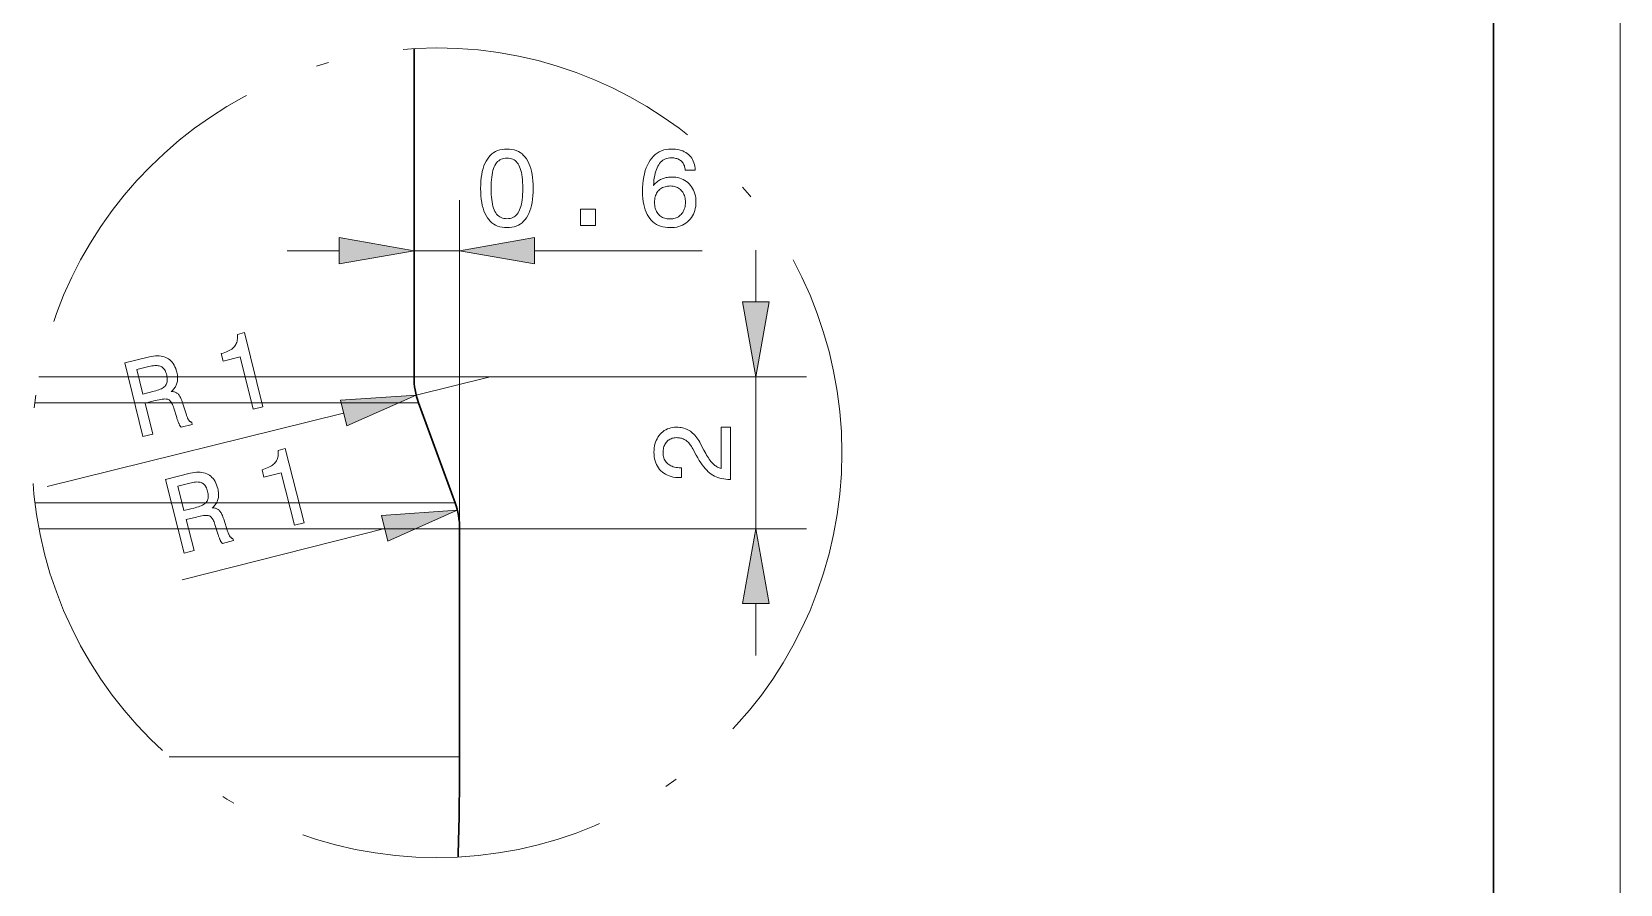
# Model space of a CAD drawing. Extents: x 0 to 297, y 0 to 420.
# Drawn here: x 234.3 to 297, y 251.5 to 285.2 of the extents above; entities that cross this region are included whole.
import ezdxf

# ---------------------------------------------------------------- set-up
doc = ezdxf.new("R2010")
doc.units = 0
doc.linetypes.add('DASHDOT', pattern=[18.5, 12, -3, 0.5, -3])

msp = doc.modelspace()

# ---------------------------------------------------------------- linework, layer by layer
at = {"color": 7, "lineweight": 13}
msp.add_line((297, 0), (297, 420), dxfattribs=at)
at = {"color": 7, "lineweight": 30}
msp.add_line((292, 5), (292, 415), dxfattribs=at)
at = {"color": 7, "lineweight": 30, "ltscale": 0.323976}
msp.add_line((249.4, 271.563), (249.4, 284.523), dxfattribs=at)
at = {"color": 7, "lineweight": 13, "ltscale": 0.324301}
msp.add_line((251.2, 265.563), (251.2, 278.536), dxfattribs=at)
at = {"color": 7, "lineweight": 13, "ltscale": 0.05114}
msp.add_line((244.4, 276.536), (246.446, 276.536), dxfattribs=at)
at = {"color": 7, "lineweight": 13, "ltscale": 0.045}
msp.add_line((249.4, 276.536), (251.2, 276.536), dxfattribs=at)
at = {"color": 7, "lineweight": 13, "ltscale": 0.165308}
msp.add_line((254.155, 276.536), (260.767, 276.536), dxfattribs=at)
at = {"color": 7, "lineweight": 13, "ltscale": 0.051138}
for p, q in [((262.888, 274.518), (262.888, 276.563)), ((262.888, 260.564), (262.888, 262.609))]:
    msp.add_line(p, q, dxfattribs=at)
at = {"color": 7, "lineweight": 13, "ltscale": 0.067026}
msp.add_line((237.281, 271.563), (234.6, 271.563), dxfattribs=at)
at = {"color": 7, "lineweight": 13, "ltscale": 0.302983}
msp.add_line((249.4, 271.563), (237.281, 271.563), dxfattribs=at)
at = {"color": 7, "lineweight": 13, "ltscale": 0.387192}
msp.add_line((249.4, 271.563), (264.888, 271.563), dxfattribs=at)
at = {"color": 7, "lineweight": 13, "ltscale": 0.074999}
msp.add_line((252.4, 271.563), (249.488, 270.842), dxfattribs=at)
at = {"color": 7, "lineweight": 13, "ltscale": 0.15}
msp.add_line((262.888, 265.563), (262.888, 271.563), dxfattribs=at)
at = {"color": 7, "lineweight": 13, "ltscale": 0.075047}
msp.add_line((237.44, 270.537), (234.438, 270.537), dxfattribs=at)
at = {"color": 7, "lineweight": 13, "ltscale": 0.303538}
msp.add_line((249.582, 270.537), (237.44, 270.537), dxfattribs=at)
at = {"color": 7, "lineweight": 30, "ltscale": 0.105}
msp.add_line((249.582, 270.537), (251.019, 266.59), dxfattribs=at)
at = {"color": 7, "lineweight": 13, "ltscale": 0.301139}
msp.add_line((246.621, 270.131), (234.929, 267.234), dxfattribs=at)
at = {"color": 7, "lineweight": 13, "ltscale": 0.106586}
msp.add_line((238.702, 266.59), (234.438, 266.59), dxfattribs=at)
at = {"color": 7, "lineweight": 13, "ltscale": 0.307938}
msp.add_line((251.019, 266.59), (238.702, 266.59), dxfattribs=at)
at = {"color": 7, "lineweight": 13, "ltscale": 0.106517}
msp.add_line((238.861, 265.563), (234.6, 265.563), dxfattribs=at)
at = {"color": 7, "lineweight": 13, "ltscale": 0.308492}
msp.add_line((251.2, 265.563), (238.861, 265.563), dxfattribs=at)
at = {"color": 7, "lineweight": 13, "ltscale": 0.206111}
msp.add_line((248.245, 265.575), (240.253, 263.549), dxfattribs=at)
at = {"color": 7, "lineweight": 13, "ltscale": 0.342192}
msp.add_line((251.2, 265.563), (264.888, 265.563), dxfattribs=at)
at = {"color": 7, "lineweight": 30, "ltscale": 0.225}
msp.add_line((251.2, 256.563), (251.2, 265.563), dxfattribs=at)
at = {"color": 7, "lineweight": 13, "ltscale": 0.286486}
msp.add_line((251.2, 256.563), (239.741, 256.563), dxfattribs=at)
at = {"color": 7, "lineweight": 13}
for points in [[(252.028, 278.999), (252.031, 279.147), (252.039, 279.289), (252.052, 279.423), (252.071, 279.549), (252.094, 279.669), (252.124, 279.781), (252.158, 279.886), (252.198, 279.984), (252.243, 280.074), (252.294, 280.157), (252.349, 280.233), (252.41, 280.3), (252.475, 280.36), (252.545, 280.411), (252.62, 280.455), (252.7, 280.491), (252.784, 280.519), (252.874, 280.539), (252.968, 280.551), (253.067, 280.554), (253.167, 280.551), (253.262, 280.539), (253.352, 280.519), (253.437, 280.491), (253.517, 280.456), (253.592, 280.413), (253.662, 280.361), (253.727, 280.302), (253.787, 280.235), (253.842, 280.16), (253.892, 280.078), (253.937, 279.988), (253.976, 279.89), (254.01, 279.785), (254.039, 279.673), (254.063, 279.553), (254.081, 279.425), (254.094, 279.291), (254.102, 279.148), (254.105, 278.999), (254.102, 278.849), (254.094, 278.707), (254.081, 278.573), (254.063, 278.446), (254.039, 278.327), (254.01, 278.215), (253.976, 278.11), (253.937, 278.013), (253.892, 277.923), (253.842, 277.841), (253.787, 277.767), (253.727, 277.7), (253.662, 277.641), (253.592, 277.59), (253.517, 277.547), (253.437, 277.512), (253.352, 277.484), (253.262, 277.465), (253.167, 277.453), (253.067, 277.449), (252.968, 277.453), (252.874, 277.465), (252.784, 277.485), (252.7, 277.512), (252.62, 277.548), (252.545, 277.591), (252.475, 277.642), (252.41, 277.701), (252.349, 277.768), (252.294, 277.843), (252.243, 277.926), (252.198, 278.016), (252.158, 278.113), (252.124, 278.217), (252.094, 278.329), (252.071, 278.448), (252.052, 278.575), (252.039, 278.709), (252.031, 278.85)], [(260.501, 279.724), (260.105, 279.724), (260.099, 279.77), (260.091, 279.813), (260.08, 279.854), (260.068, 279.893), (260.052, 279.93), (260.035, 279.965), (260.015, 279.997), (259.993, 280.027), (259.969, 280.055), (259.942, 280.081), (259.913, 280.105), (259.883, 280.126), (259.85, 280.144), (259.815, 280.16), (259.777, 280.174), (259.738, 280.185), (259.697, 280.193), (259.654, 280.2), (259.608, 280.203), (259.561, 280.205), (259.497, 280.202), (259.435, 280.194), (259.377, 280.18), (259.322, 280.161), (259.27, 280.137), (259.221, 280.107), (259.176, 280.072), (259.133, 280.032), (259.093, 279.986), (259.057, 279.935), (259.023, 279.878), (258.993, 279.816), (258.965, 279.748), (258.94, 279.674), (258.918, 279.595), (258.899, 279.511), (258.883, 279.421), (258.87, 279.325), (258.86, 279.224), (258.852, 279.117), (258.878, 279.148), (258.905, 279.178), (258.933, 279.207), (258.963, 279.234), (258.993, 279.26), (259.024, 279.283), (259.057, 279.306), (259.091, 279.326), (259.125, 279.346), (259.161, 279.363), (259.198, 279.379), (259.236, 279.394), (259.275, 279.406), (259.314, 279.417), (259.354, 279.427), (259.396, 279.434), (259.438, 279.44), (259.481, 279.444), (259.525, 279.447), (259.569, 279.448), (259.653, 279.445), (259.733, 279.437), (259.81, 279.423), (259.884, 279.404), (259.955, 279.379), (260.023, 279.349), (260.087, 279.314), (260.148, 279.273), (260.206, 279.227), (260.261, 279.175), (260.311, 279.118), (260.356, 279.058), (260.396, 278.995), (260.431, 278.928), (260.46, 278.858), (260.484, 278.784), (260.502, 278.707), (260.516, 278.627), (260.524, 278.542), (260.526, 278.455), (260.523, 278.367), (260.515, 278.283), (260.501, 278.202), (260.481, 278.124), (260.456, 278.05), (260.425, 277.979), (260.388, 277.911), (260.346, 277.847), (260.298, 277.786), (260.245, 277.728), (260.187, 277.675), (260.125, 277.628), (260.06, 277.586), (259.992, 277.55), (259.92, 277.519), (259.845, 277.494), (259.766, 277.474), (259.683, 277.46), (259.597, 277.452), (259.508, 277.449), (259.405, 277.453), (259.307, 277.464), (259.214, 277.482), (259.126, 277.507), (259.043, 277.54), (258.964, 277.58), (258.891, 277.628), (258.823, 277.682), (258.759, 277.745), (258.701, 277.814), (258.647, 277.89), (258.6, 277.973), (258.558, 278.062), (258.521, 278.157), (258.49, 278.259), (258.465, 278.368), (258.445, 278.482), (258.431, 278.604), (258.423, 278.732), (258.42, 278.866), (258.423, 279.023), (258.432, 279.173), (258.447, 279.316), (258.468, 279.452), (258.495, 279.58), (258.528, 279.701), (258.566, 279.815), (258.611, 279.922), (258.662, 280.021), (258.719, 280.113), (258.781, 280.197), (258.847, 280.272), (258.919, 280.338), (258.995, 280.396), (259.077, 280.444), (259.163, 280.484), (259.253, 280.515), (259.349, 280.537), (259.449, 280.55), (259.554, 280.554), (259.638, 280.552), (259.718, 280.546), (259.795, 280.535), (259.868, 280.52), (259.937, 280.5), (260.003, 280.476), (260.065, 280.448), (260.124, 280.416), (260.179, 280.379), (260.23, 280.337), (260.277, 280.292), (260.32, 280.243), (260.359, 280.191), (260.392, 280.135), (260.422, 280.075), (260.447, 280.012), (260.467, 279.946), (260.483, 279.875), (260.494, 279.801)], [(252.441, 278.999), (252.443, 278.878), (252.447, 278.764), (252.455, 278.657), (252.466, 278.556), (252.479, 278.462), (252.496, 278.374), (252.516, 278.294), (252.538, 278.219), (252.564, 278.152), (252.593, 278.091), (252.625, 278.036), (252.661, 277.987), (252.7, 277.944), (252.742, 277.907), (252.788, 277.875), (252.837, 277.849), (252.889, 277.829), (252.945, 277.815), (253.005, 277.806), (253.067, 277.803), (253.131, 277.806), (253.19, 277.815), (253.246, 277.829), (253.299, 277.849), (253.348, 277.874), (253.394, 277.906), (253.436, 277.943), (253.474, 277.985), (253.509, 278.034), (253.541, 278.088), (253.569, 278.148), (253.594, 278.215), (253.617, 278.289), (253.636, 278.37), (253.652, 278.458), (253.666, 278.552), (253.676, 278.654), (253.683, 278.762), (253.688, 278.877), (253.689, 278.999), (253.688, 279.121), (253.683, 279.236), (253.676, 279.345), (253.666, 279.446), (253.652, 279.541), (253.636, 279.629), (253.617, 279.71), (253.594, 279.784), (253.569, 279.851), (253.541, 279.911), (253.509, 279.966), (253.474, 280.014), (253.436, 280.057), (253.394, 280.094), (253.348, 280.125), (253.299, 280.151), (253.246, 280.17), (253.19, 280.185), (253.131, 280.193), (253.067, 280.196), (253.005, 280.193), (252.945, 280.185), (252.889, 280.17), (252.837, 280.15), (252.788, 280.124), (252.742, 280.092), (252.7, 280.055), (252.661, 280.012), (252.625, 279.963), (252.593, 279.908), (252.564, 279.847), (252.538, 279.78), (252.516, 279.706), (252.496, 279.625), (252.479, 279.537), (252.466, 279.443), (252.455, 279.342), (252.447, 279.234), (252.443, 279.12)], [(260.109, 278.451), (260.107, 278.508), (260.102, 278.563), (260.094, 278.616), (260.083, 278.666), (260.068, 278.714), (260.05, 278.76), (260.029, 278.803), (260.005, 278.844), (259.977, 278.882), (259.947, 278.919), (259.913, 278.952), (259.878, 278.982), (259.84, 279.008), (259.801, 279.03), (259.759, 279.05), (259.715, 279.065), (259.67, 279.078), (259.622, 279.086), (259.572, 279.092), (259.521, 279.094), (259.463, 279.092), (259.408, 279.087), (259.355, 279.078), (259.305, 279.066), (259.257, 279.05), (259.212, 279.031), (259.17, 279.009), (259.13, 278.983), (259.093, 278.953), (259.058, 278.921), (259.026, 278.885), (258.998, 278.846), (258.972, 278.805), (258.951, 278.762), (258.932, 278.716), (258.917, 278.667), (258.905, 278.616), (258.897, 278.562), (258.892, 278.505), (258.89, 278.446), (258.892, 278.387), (258.897, 278.331), (258.905, 278.277), (258.917, 278.225), (258.932, 278.176), (258.95, 278.129), (258.971, 278.085), (258.996, 278.044), (259.024, 278.004), (259.056, 277.968), (259.09, 277.934), (259.127, 277.904), (259.166, 277.877), (259.207, 277.854), (259.251, 277.835), (259.297, 277.819), (259.345, 277.807), (259.396, 277.798), (259.449, 277.792), (259.504, 277.791), (259.557, 277.792), (259.608, 277.798), (259.657, 277.807), (259.703, 277.82), (259.748, 277.836), (259.791, 277.856), (259.832, 277.88), (259.87, 277.907), (259.907, 277.938), (259.941, 277.973), (259.973, 278.011), (260.002, 278.05), (260.027, 278.093), (260.049, 278.137), (260.067, 278.184), (260.082, 278.232), (260.094, 278.284), (260.102, 278.337), (260.107, 278.393)], [(255.968, 277.536), (255.968, 278.179), (256.565, 278.179), (256.565, 277.536)], [(246.446, 276.015), (249.4, 276.536), (246.446, 277.056)], [(254.155, 277.056), (251.2, 276.536), (254.155, 276.015)], [(262.367, 274.518), (262.888, 271.563), (263.409, 274.518)], [(243.058, 270.279), (242.545, 272.35), (241.866, 272.181), (241.792, 272.478), (241.865, 272.499), (241.933, 272.521), (241.996, 272.545), (242.055, 272.57), (242.109, 272.597), (242.159, 272.625), (242.205, 272.655), (242.246, 272.687), (242.283, 272.72), (242.315, 272.754), (242.343, 272.791), (242.367, 272.83), (242.388, 272.872), (242.405, 272.916), (242.418, 272.963), (242.427, 273.012), (242.433, 273.063), (242.435, 273.117), (242.434, 273.174), (242.428, 273.233), (242.713, 273.304), (243.439, 270.373)], [(238.705, 269.2), (237.985, 272.108), (238.957, 272.349), (239.041, 272.368), (239.122, 272.381), (239.201, 272.389), (239.276, 272.392), (239.348, 272.39), (239.418, 272.382), (239.484, 272.369), (239.547, 272.351), (239.607, 272.328), (239.664, 272.299), (239.718, 272.266), (239.768, 272.227), (239.815, 272.183), (239.858, 272.135), (239.897, 272.081), (239.933, 272.022), (239.966, 271.959), (239.995, 271.89), (240.02, 271.817), (240.042, 271.738), (240.053, 271.691), (240.061, 271.644), (240.067, 271.599), (240.071, 271.555), (240.072, 271.511), (240.072, 271.469), (240.068, 271.427), (240.063, 271.387), (240.055, 271.347), (240.045, 271.309), (240.033, 271.272), (240.018, 271.235), (240.001, 271.2), (239.982, 271.166), (239.961, 271.133), (239.937, 271.101), (239.911, 271.07), (239.883, 271.04), (239.853, 271.012), (239.82, 270.984), (239.854, 270.981), (239.886, 270.977), (239.917, 270.971), (239.946, 270.963), (239.973, 270.954), (239.999, 270.943), (240.024, 270.931), (240.047, 270.917), (240.068, 270.901), (240.088, 270.884), (240.108, 270.864), (240.127, 270.841), (240.145, 270.814), (240.164, 270.784), (240.182, 270.75), (240.2, 270.713), (240.218, 270.672), (240.235, 270.628), (240.253, 270.58), (240.27, 270.529), (240.418, 270.063), (240.427, 270.034), (240.437, 270.006), (240.447, 269.981), (240.456, 269.956), (240.466, 269.934), (240.475, 269.913), (240.484, 269.894), (240.494, 269.877), (240.503, 269.862), (240.512, 269.848), (240.522, 269.835), (240.532, 269.824), (240.542, 269.813), (240.553, 269.803), (240.565, 269.794), (240.577, 269.786), (240.589, 269.779), (240.602, 269.772), (240.616, 269.766), (240.629, 269.762), (240.649, 269.682), (240.209, 269.573), (240.201, 269.581), (240.193, 269.591), (240.185, 269.601), (240.177, 269.613), (240.169, 269.625), (240.16, 269.639), (240.152, 269.653), (240.144, 269.669), (240.135, 269.685), (240.127, 269.702), (240.119, 269.721), (240.11, 269.741), (240.101, 269.762), (240.092, 269.785), (240.083, 269.809), (240.074, 269.834), (240.065, 269.861), (240.055, 269.889), (240.046, 269.918), (240.036, 269.949), (239.922, 270.321), (239.904, 270.374), (239.886, 270.424), (239.867, 270.469), (239.847, 270.51), (239.826, 270.546), (239.805, 270.578), (239.783, 270.606), (239.761, 270.629), (239.737, 270.648), (239.713, 270.662), (239.686, 270.673), (239.654, 270.68), (239.615, 270.684), (239.571, 270.685), (239.521, 270.683), (239.466, 270.677), (239.405, 270.669), (239.339, 270.657), (239.267, 270.642), (239.189, 270.623), (238.79, 270.524), (239.094, 269.297)], [(238.936, 271.966), (238.462, 271.848), (238.702, 270.88), (239.15, 270.992), (239.216, 271.009), (239.277, 271.028), (239.334, 271.048), (239.386, 271.069), (239.433, 271.092), (239.475, 271.115), (239.513, 271.14), (239.546, 271.166), (239.575, 271.194), (239.599, 271.222), (239.618, 271.253), (239.635, 271.285), (239.647, 271.32), (239.657, 271.358), (239.663, 271.397), (239.665, 271.439), (239.664, 271.483), (239.66, 271.53), (239.652, 271.579), (239.641, 271.63), (239.627, 271.68), (239.611, 271.726), (239.594, 271.769), (239.574, 271.808), (239.553, 271.843), (239.529, 271.875), (239.504, 271.903), (239.477, 271.928), (239.447, 271.949), (239.416, 271.967), (239.383, 271.981), (239.346, 271.992), (239.306, 272), (239.262, 272.004), (239.216, 272.006), (239.166, 272.004), (239.114, 271.999), (239.058, 271.991), (238.999, 271.98)], [(246.746, 269.626), (249.488, 270.842), (246.495, 270.637)], [(261.888, 267.51), (261.875, 267.51), (261.788, 267.513), (261.703, 267.519), (261.622, 267.529), (261.543, 267.544), (261.467, 267.562), (261.394, 267.585), (261.324, 267.612), (261.257, 267.643), (261.193, 267.678), (261.132, 267.717), (261.073, 267.762), (261.013, 267.813), (260.954, 267.871), (260.894, 267.936), (260.835, 268.007), (260.776, 268.085), (260.717, 268.169), (260.658, 268.261), (260.6, 268.359), (260.541, 268.463), (260.402, 268.718), (260.377, 268.763), (260.351, 268.805), (260.324, 268.845), (260.297, 268.882), (260.27, 268.917), (260.241, 268.949), (260.213, 268.979), (260.183, 269.007), (260.153, 269.031), (260.122, 269.054), (260.091, 269.074), (260.058, 269.092), (260.025, 269.107), (259.99, 269.121), (259.954, 269.133), (259.917, 269.142), (259.879, 269.15), (259.84, 269.155), (259.8, 269.158), (259.759, 269.159), (259.712, 269.157), (259.667, 269.153), (259.624, 269.144), (259.583, 269.133), (259.543, 269.118), (259.506, 269.1), (259.47, 269.079), (259.436, 269.055), (259.404, 269.027), (259.374, 268.996), (259.346, 268.962), (259.321, 268.926), (259.299, 268.888), (259.28, 268.847), (259.264, 268.805), (259.251, 268.76), (259.241, 268.713), (259.233, 268.663), (259.229, 268.612), (259.227, 268.558), (259.229, 268.505), (259.235, 268.454), (259.244, 268.405), (259.257, 268.359), (259.274, 268.315), (259.294, 268.273), (259.318, 268.234), (259.346, 268.197), (259.378, 268.162), (259.413, 268.129), (259.451, 268.099), (259.493, 268.073), (259.537, 268.049), (259.584, 268.029), (259.633, 268.011), (259.686, 267.997), (259.741, 267.986), (259.799, 267.978), (259.86, 267.974), (259.923, 267.972), (259.959, 267.972), (259.959, 267.58), (259.898, 267.58), (259.805, 267.583), (259.716, 267.591), (259.631, 267.604), (259.55, 267.623), (259.473, 267.647), (259.4, 267.677), (259.33, 267.712), (259.265, 267.753), (259.204, 267.799), (259.146, 267.85), (259.094, 267.906), (259.046, 267.965), (259.005, 268.029), (258.969, 268.096), (258.938, 268.168), (258.913, 268.243), (258.894, 268.322), (258.88, 268.404), (258.872, 268.491), (258.869, 268.581), (258.872, 268.668), (258.879, 268.752), (258.891, 268.832), (258.909, 268.908), (258.931, 268.982), (258.958, 269.052), (258.99, 269.118), (259.027, 269.181), (259.069, 269.241), (259.116, 269.297), (259.167, 269.349), (259.221, 269.395), (259.278, 269.436), (259.338, 269.472), (259.401, 269.502), (259.467, 269.526), (259.536, 269.546), (259.609, 269.559), (259.684, 269.567), (259.763, 269.57), (259.824, 269.569), (259.884, 269.564), (259.942, 269.556), (259.999, 269.544), (260.054, 269.53), (260.107, 269.512), (260.159, 269.492), (260.21, 269.468), (260.258, 269.44), (260.306, 269.41), (260.352, 269.376), (260.396, 269.339), (260.44, 269.299), (260.482, 269.255), (260.523, 269.208), (260.563, 269.157), (260.601, 269.103), (260.639, 269.046), (260.675, 268.985), (260.71, 268.921), (260.838, 268.668), (260.875, 268.598), (260.912, 268.532), (260.947, 268.47), (260.982, 268.412), (261.017, 268.358), (261.05, 268.308), (261.083, 268.263), (261.115, 268.221), (261.147, 268.184), (261.178, 268.15), (261.208, 268.12), (261.24, 268.092), (261.272, 268.066), (261.305, 268.042), (261.338, 268.02), (261.373, 268), (261.408, 267.983), (261.443, 267.967), (261.48, 267.954), (261.517, 267.943), (261.517, 269.57), (261.888, 269.57)], [(244.681, 265.703), (244.157, 267.771), (243.479, 267.599), (243.404, 267.895), (243.476, 267.916), (243.544, 267.939), (243.607, 267.963), (243.666, 267.988), (243.72, 268.016), (243.77, 268.044), (243.815, 268.074), (243.856, 268.106), (243.893, 268.139), (243.924, 268.174), (243.952, 268.211), (243.976, 268.25), (243.997, 268.292), (244.013, 268.336), (244.026, 268.383), (244.036, 268.432), (244.041, 268.484), (244.043, 268.538), (244.041, 268.595), (244.036, 268.654), (244.32, 268.726), (245.062, 265.799)], [(240.334, 264.601), (239.598, 267.505), (240.569, 267.751), (240.653, 267.77), (240.734, 267.784), (240.813, 267.792), (240.888, 267.796), (240.96, 267.794), (241.029, 267.787), (241.096, 267.774), (241.159, 267.756), (241.219, 267.733), (241.276, 267.705), (241.33, 267.672), (241.38, 267.633), (241.427, 267.59), (241.471, 267.542), (241.511, 267.488), (241.547, 267.43), (241.58, 267.366), (241.609, 267.298), (241.635, 267.224), (241.657, 267.146), (241.668, 267.099), (241.677, 267.052), (241.683, 267.007), (241.687, 266.963), (241.689, 266.919), (241.688, 266.877), (241.685, 266.835), (241.68, 266.795), (241.673, 266.755), (241.663, 266.717), (241.651, 266.679), (241.636, 266.643), (241.619, 266.608), (241.601, 266.573), (241.579, 266.54), (241.556, 266.508), (241.53, 266.477), (241.502, 266.447), (241.472, 266.418), (241.44, 266.391), (241.473, 266.388), (241.506, 266.384), (241.536, 266.378), (241.565, 266.371), (241.593, 266.362), (241.619, 266.351), (241.644, 266.339), (241.667, 266.325), (241.688, 266.309), (241.708, 266.292), (241.728, 266.273), (241.747, 266.249), (241.765, 266.223), (241.784, 266.192), (241.803, 266.159), (241.821, 266.122), (241.839, 266.081), (241.857, 266.036), (241.874, 265.989), (241.892, 265.938), (242.042, 265.473), (242.052, 265.444), (242.062, 265.416), (242.071, 265.391), (242.081, 265.366), (242.091, 265.344), (242.1, 265.323), (242.11, 265.305), (242.119, 265.287), (242.129, 265.272), (242.138, 265.258), (242.148, 265.246), (242.158, 265.234), (242.168, 265.224), (242.179, 265.214), (242.191, 265.205), (242.203, 265.197), (242.215, 265.189), (242.228, 265.183), (242.241, 265.177), (242.255, 265.173), (242.276, 265.093), (241.836, 264.982), (241.828, 264.99), (241.82, 265), (241.812, 265.01), (241.803, 265.021), (241.795, 265.034), (241.787, 265.047), (241.779, 265.062), (241.77, 265.077), (241.762, 265.093), (241.753, 265.111), (241.745, 265.129), (241.736, 265.149), (241.727, 265.17), (241.718, 265.193), (241.709, 265.217), (241.7, 265.242), (241.69, 265.269), (241.68, 265.297), (241.671, 265.326), (241.661, 265.357), (241.545, 265.728), (241.527, 265.781), (241.508, 265.831), (241.489, 265.876), (241.469, 265.917), (241.448, 265.953), (241.427, 265.985), (241.405, 266.012), (241.382, 266.035), (241.359, 266.054), (241.335, 266.068), (241.307, 266.079), (241.275, 266.086), (241.236, 266.09), (241.192, 266.09), (241.142, 266.088), (241.087, 266.082), (241.026, 266.073), (240.96, 266.061), (240.888, 266.045), (240.81, 266.026), (240.412, 265.925), (240.722, 264.699)], [(240.55, 267.368), (240.076, 267.248), (240.321, 266.281), (240.769, 266.394), (240.835, 266.412), (240.896, 266.432), (240.953, 266.452), (241.004, 266.473), (241.051, 266.496), (241.094, 266.52), (241.132, 266.545), (241.165, 266.571), (241.193, 266.599), (241.217, 266.628), (241.236, 266.658), (241.252, 266.691), (241.265, 266.726), (241.274, 266.763), (241.28, 266.803), (241.282, 266.845), (241.281, 266.889), (241.276, 266.936), (241.268, 266.985), (241.257, 267.036), (241.243, 267.085), (241.227, 267.132), (241.209, 267.174), (241.189, 267.213), (241.167, 267.248), (241.144, 267.28), (241.118, 267.308), (241.091, 267.333), (241.062, 267.354), (241.03, 267.371), (240.997, 267.385), (240.96, 267.396), (240.919, 267.403), (240.876, 267.408), (240.83, 267.409), (240.78, 267.407), (240.728, 267.402), (240.672, 267.394), (240.613, 267.382)], [(248.373, 265.07), (251.108, 266.301), (248.116, 266.08)], [(263.409, 262.609), (262.888, 265.563), (262.367, 262.609)]]:
    msp.add_lwpolyline(points, close=True, dxfattribs=at)
at = {"color": 7, "linetype": 'DASHDOT', "lineweight": 13}
msp.add_circle((250.3, 268.563), 15.984, dxfattribs=at)
at = {"color": 7, "lineweight": 30}
for centre, radius, start, end in [((252.4, 271.563), 3, 180.00004, 200.01592), ((248.2, 265.563), 3, 0.00004, 20.01592), ((121.45, 256.564), 129.75, 358.24998, 359.99997)]:
    msp.add_arc(centre, radius, start, end, dxfattribs=at)
at = {"color": 7, "lineweight": 13}
for points in [[(246.446, 276.015), (249.4, 276.536), (246.446, 276.015), (246.446, 277.056)], [(254.155, 277.056), (251.2, 276.536), (254.155, 277.056), (254.155, 276.015)], [(262.367, 274.518), (262.888, 271.563), (262.367, 274.518), (263.409, 274.518)], [(246.746, 269.626), (249.488, 270.842), (246.746, 269.626), (246.495, 270.637)], [(248.373, 265.07), (251.108, 266.301), (248.373, 265.07), (248.116, 266.08)], [(263.409, 262.609), (262.888, 265.563), (263.409, 262.609), (262.367, 262.609)]]:
    msp.add_solid(points, dxfattribs=at)

doc.saveas('drawing.dxf')
